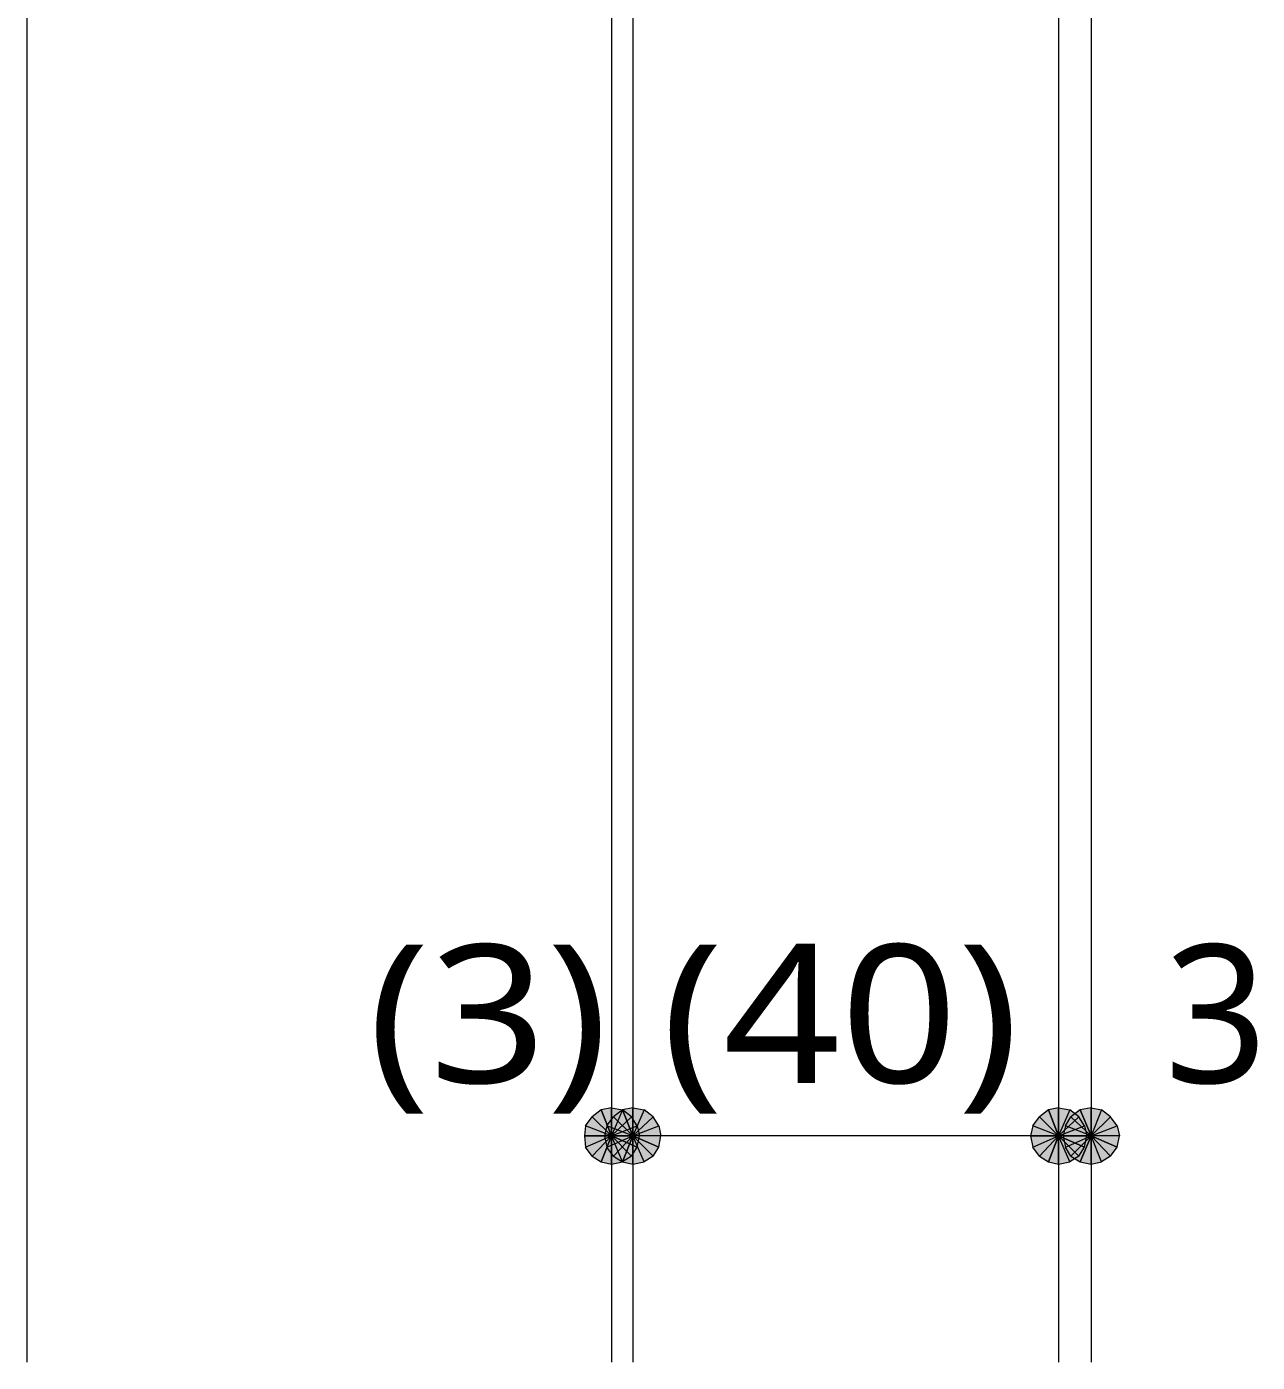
# Model space of a CAD drawing. Header units: millimetres. Extents: x 0 to 420, y 0 to 297.
# Drawn here: x 119.59 to 142.71, y 101.05 to 126.14 of the extents above; entities that cross this region are included whole.
import ezdxf
from ezdxf.enums import TextEntityAlignment as Align

# ---------------------------------------------------------------- set-up
doc = ezdxf.new("R2010")
doc.units = ezdxf.units.MM
doc.styles.add('kst32b', font='NotoSansJP-Variable.ttf')

msp = doc.modelspace()

# ---------------------------------------------------------------- hatches: boundary and pattern name
h = msp.add_hatch(color=7)
h.paths.add_polyline_path([(130.387, 105.791), (130.217, 105.664), (130.577, 105.304), (130.387, 105.791)])
h.paths.add_polyline_path([(130.217, 105.664), (130.577, 105.304), (130.09, 105.495), (130.217, 105.664)])
h.paths.add_polyline_path([(130.577, 105.304), (130.09, 105.495), (130.069, 105.304), (130.577, 105.304)])
h = msp.add_hatch(color=7)
h.paths.add_polyline_path([(130.958, 105.664), (130.789, 105.791), (130.577, 105.304), (130.958, 105.664)])
h.paths.add_polyline_path([(130.789, 105.791), (130.577, 105.304), (130.577, 105.833), (130.789, 105.791)])
h.paths.add_polyline_path([(130.577, 105.304), (130.577, 105.833), (130.387, 105.791), (130.577, 105.304)])
h = msp.add_hatch(color=7)
h.paths.add_polyline_path([(130.789, 105.791), (130.62, 105.664), (130.979, 105.304), (130.789, 105.791)])
h.paths.add_polyline_path([(130.62, 105.664), (130.979, 105.304), (130.493, 105.495), (130.62, 105.664)])
h.paths.add_polyline_path([(130.979, 105.304), (130.493, 105.495), (130.45, 105.304), (130.979, 105.304)])
h = msp.add_hatch(color=7)
h.paths.add_polyline_path([(131.064, 105.093), (131.106, 105.304), (130.577, 105.304), (131.064, 105.093)])
h.paths.add_polyline_path([(131.106, 105.304), (130.577, 105.304), (131.064, 105.495), (131.106, 105.304)])
h.paths.add_polyline_path([(130.577, 105.304), (131.064, 105.495), (130.958, 105.664), (130.577, 105.304)])
h = msp.add_hatch(color=7)
h.paths.add_polyline_path([(131.36, 105.664), (131.191, 105.791), (130.979, 105.304), (131.36, 105.664)])
h.paths.add_polyline_path([(131.191, 105.791), (130.979, 105.304), (130.979, 105.833), (131.191, 105.791)])
h.paths.add_polyline_path([(130.979, 105.304), (130.979, 105.833), (130.789, 105.791), (130.979, 105.304)])
h = msp.add_hatch(color=7)
h.paths.add_polyline_path([(131.466, 105.093), (131.509, 105.304), (130.979, 105.304), (131.466, 105.093)])
h.paths.add_polyline_path([(131.509, 105.304), (130.979, 105.304), (131.466, 105.495), (131.509, 105.304)])
h.paths.add_polyline_path([(130.979, 105.304), (131.466, 105.495), (131.36, 105.664), (130.979, 105.304)])
h = msp.add_hatch(color=7)
h.paths.add_polyline_path([(138.79, 105.791), (138.621, 105.664), (138.98, 105.304), (138.79, 105.791)])
h.paths.add_polyline_path([(138.621, 105.664), (138.98, 105.304), (138.494, 105.495), (138.621, 105.664)])
h.paths.add_polyline_path([(138.98, 105.304), (138.494, 105.495), (138.451, 105.304), (138.98, 105.304)])
h = msp.add_hatch(color=7)
h.paths.add_polyline_path([(139.361, 105.664), (139.192, 105.791), (138.98, 105.304), (139.361, 105.664)])
h.paths.add_polyline_path([(139.192, 105.791), (138.98, 105.304), (138.98, 105.833), (139.192, 105.791)])
h.paths.add_polyline_path([(138.98, 105.304), (138.98, 105.833), (138.79, 105.791), (138.98, 105.304)])
h = msp.add_hatch(color=7)
h.paths.add_polyline_path([(139.467, 105.093), (139.51, 105.304), (138.98, 105.304), (139.467, 105.093)])
h.paths.add_polyline_path([(139.51, 105.304), (138.98, 105.304), (139.467, 105.495), (139.51, 105.304)])
h.paths.add_polyline_path([(138.98, 105.304), (139.467, 105.495), (139.361, 105.664), (138.98, 105.304)])
h = msp.add_hatch(color=7)
h.paths.add_polyline_path([(139.383, 105.791), (139.213, 105.664), (139.594, 105.304), (139.383, 105.791)])
h.paths.add_polyline_path([(139.213, 105.664), (139.594, 105.304), (139.107, 105.495), (139.213, 105.664)])
h.paths.add_polyline_path([(139.594, 105.304), (139.107, 105.495), (139.065, 105.304), (139.594, 105.304)])
h = msp.add_hatch(color=7)
h.paths.add_polyline_path([(139.954, 105.664), (139.785, 105.791), (139.594, 105.304), (139.954, 105.664)])
h.paths.add_polyline_path([(139.785, 105.791), (139.594, 105.304), (139.594, 105.833), (139.785, 105.791)])
h.paths.add_polyline_path([(139.594, 105.304), (139.594, 105.833), (139.383, 105.791), (139.594, 105.304)])
h = msp.add_hatch(color=7)
h.paths.add_polyline_path([(140.081, 105.093), (140.123, 105.304), (139.594, 105.304), (140.081, 105.093)])
h.paths.add_polyline_path([(140.123, 105.304), (139.594, 105.304), (140.081, 105.495), (140.123, 105.304)])
h.paths.add_polyline_path([(139.594, 105.304), (140.081, 105.495), (139.954, 105.664), (139.594, 105.304)])
h = msp.add_hatch(color=7)
h.paths.add_polyline_path([(130.069, 105.304), (130.09, 105.093), (130.577, 105.304), (130.069, 105.304)])
h.paths.add_polyline_path([(130.09, 105.093), (130.577, 105.304), (130.217, 104.923), (130.09, 105.093)])
h.paths.add_polyline_path([(130.577, 105.304), (130.217, 104.923), (130.387, 104.817), (130.577, 105.304)])
for points in [[(130.387, 104.817), (130.577, 104.775), (130.577, 105.304), (130.387, 104.817)], [(130.789, 104.817), (130.979, 104.775), (130.979, 105.304), (130.789, 104.817)], [(138.79, 104.817), (138.98, 104.775), (138.98, 105.304), (138.79, 104.817)], [(139.383, 104.817), (139.594, 104.775), (139.594, 105.304), (139.383, 104.817)]]:
    msp.add_hatch(color=7).paths.add_polyline_path(points)
h = msp.add_hatch(color=7)
h.paths.add_polyline_path([(130.45, 105.304), (130.493, 105.093), (130.979, 105.304), (130.45, 105.304)])
h.paths.add_polyline_path([(130.493, 105.093), (130.979, 105.304), (130.62, 104.923), (130.493, 105.093)])
h.paths.add_polyline_path([(130.979, 105.304), (130.62, 104.923), (130.789, 104.817), (130.979, 105.304)])
h = msp.add_hatch(color=7)
h.paths.add_polyline_path([(130.577, 104.775), (130.789, 104.817), (130.577, 105.304), (130.577, 104.775)])
h.paths.add_polyline_path([(130.789, 104.817), (130.577, 105.304), (130.958, 104.923), (130.789, 104.817)])
h.paths.add_polyline_path([(130.577, 105.304), (130.958, 104.923), (131.064, 105.093), (130.577, 105.304)])
h = msp.add_hatch(color=7)
h.paths.add_polyline_path([(130.979, 104.775), (131.191, 104.817), (130.979, 105.304), (130.979, 104.775)])
h.paths.add_polyline_path([(131.191, 104.817), (130.979, 105.304), (131.36, 104.923), (131.191, 104.817)])
h.paths.add_polyline_path([(130.979, 105.304), (131.36, 104.923), (131.466, 105.093), (130.979, 105.304)])
h = msp.add_hatch(color=7)
h.paths.add_polyline_path([(138.451, 105.304), (138.494, 105.093), (138.98, 105.304), (138.451, 105.304)])
h.paths.add_polyline_path([(138.494, 105.093), (138.98, 105.304), (138.621, 104.923), (138.494, 105.093)])
h.paths.add_polyline_path([(138.98, 105.304), (138.621, 104.923), (138.79, 104.817), (138.98, 105.304)])
h = msp.add_hatch(color=7)
h.paths.add_polyline_path([(138.98, 104.775), (139.192, 104.817), (138.98, 105.304), (138.98, 104.775)])
h.paths.add_polyline_path([(139.192, 104.817), (138.98, 105.304), (139.361, 104.923), (139.192, 104.817)])
h.paths.add_polyline_path([(138.98, 105.304), (139.361, 104.923), (139.467, 105.093), (138.98, 105.304)])
h = msp.add_hatch(color=7)
h.paths.add_polyline_path([(139.065, 105.304), (139.107, 105.093), (139.594, 105.304), (139.065, 105.304)])
h.paths.add_polyline_path([(139.107, 105.093), (139.594, 105.304), (139.213, 104.923), (139.107, 105.093)])
h.paths.add_polyline_path([(139.594, 105.304), (139.213, 104.923), (139.383, 104.817), (139.594, 105.304)])
h = msp.add_hatch(color=7)
h.paths.add_polyline_path([(139.594, 104.775), (139.785, 104.817), (139.594, 105.304), (139.594, 104.775)])
h.paths.add_polyline_path([(139.785, 104.817), (139.594, 105.304), (139.954, 104.923), (139.785, 104.817)])
h.paths.add_polyline_path([(139.594, 105.304), (139.954, 104.923), (140.081, 105.093), (139.594, 105.304)])

# ---------------------------------------------------------------- linework, layer by layer
at = {"lineweight": 13}
for points in [[(139.594, 131.762), (139.594, 101.05)], [(130.979, 130.344), (130.979, 101.05)], [(138.98, 130.344), (138.98, 101.05)], [(119.592, 128.757), (119.592, 101.05)], [(130.577, 128.757), (130.577, 101.05)], [(139.594, 105.304), (138.98, 105.304), (130.979, 105.304), (130.577, 105.304)]]:
    msp.add_lwpolyline(points, dxfattribs=at)
at = {"lineweight": 0}
for points in [[(130.217, 105.664), (130.577, 105.304), (130.09, 105.495)], [(130.387, 105.791), (130.217, 105.664), (130.577, 105.304)], [(130.577, 105.304), (130.577, 105.833), (130.387, 105.791)], [(130.62, 105.664), (130.979, 105.304), (130.493, 105.495)], [(130.789, 105.791), (130.577, 105.304), (130.577, 105.833)], [(130.958, 105.664), (130.789, 105.791), (130.577, 105.304)], [(130.577, 105.304), (131.064, 105.495), (130.958, 105.664)], [(130.789, 105.791), (130.62, 105.664), (130.979, 105.304)], [(130.979, 105.304), (130.979, 105.833), (130.789, 105.791)], [(131.191, 105.791), (130.979, 105.304), (130.979, 105.833)], [(131.36, 105.664), (131.191, 105.791), (130.979, 105.304)], [(130.979, 105.304), (131.466, 105.495), (131.36, 105.664)], [(138.621, 105.664), (138.98, 105.304), (138.494, 105.495)], [(138.79, 105.791), (138.621, 105.664), (138.98, 105.304)], [(138.98, 105.304), (138.98, 105.833), (138.79, 105.791)], [(139.192, 105.791), (138.98, 105.304), (138.98, 105.833)], [(139.361, 105.664), (139.192, 105.791), (138.98, 105.304)], [(138.98, 105.304), (139.467, 105.495), (139.361, 105.664)], [(139.213, 105.664), (139.594, 105.304), (139.107, 105.495)], [(139.383, 105.791), (139.213, 105.664), (139.594, 105.304)], [(139.594, 105.304), (139.594, 105.833), (139.383, 105.791)], [(139.785, 105.791), (139.594, 105.304), (139.594, 105.833)], [(139.954, 105.664), (139.785, 105.791), (139.594, 105.304)], [(139.594, 105.304), (140.081, 105.495), (139.954, 105.664)], [(130.577, 105.304), (130.09, 105.495), (130.069, 105.304)], [(130.979, 105.304), (130.493, 105.495), (130.45, 105.304)], [(131.106, 105.304), (130.577, 105.304), (131.064, 105.495)], [(131.509, 105.304), (130.979, 105.304), (131.466, 105.495)], [(138.98, 105.304), (138.494, 105.495), (138.451, 105.304)], [(139.51, 105.304), (138.98, 105.304), (139.467, 105.495)], [(139.594, 105.304), (139.107, 105.495), (139.065, 105.304)], [(140.123, 105.304), (139.594, 105.304), (140.081, 105.495)], [(130.069, 105.304), (130.09, 105.093), (130.577, 105.304)], [(130.09, 105.093), (130.577, 105.304), (130.217, 104.923)], [(130.577, 105.304), (130.217, 104.923), (130.387, 104.817)], [(130.387, 104.817), (130.577, 104.775), (130.577, 105.304)], [(130.45, 105.304), (130.493, 105.093), (130.979, 105.304)], [(130.493, 105.093), (130.979, 105.304), (130.62, 104.923)], [(130.577, 104.775), (130.789, 104.817), (130.577, 105.304)], [(130.789, 104.817), (130.577, 105.304), (130.958, 104.923)], [(130.577, 105.304), (130.958, 104.923), (131.064, 105.093)], [(131.064, 105.093), (131.106, 105.304), (130.577, 105.304)], [(130.979, 105.304), (130.62, 104.923), (130.789, 104.817)], [(130.789, 104.817), (130.979, 104.775), (130.979, 105.304)], [(130.979, 104.775), (131.191, 104.817), (130.979, 105.304)], [(131.191, 104.817), (130.979, 105.304), (131.36, 104.923)], [(130.979, 105.304), (131.36, 104.923), (131.466, 105.093)], [(131.466, 105.093), (131.509, 105.304), (130.979, 105.304)], [(138.451, 105.304), (138.494, 105.093), (138.98, 105.304)], [(138.494, 105.093), (138.98, 105.304), (138.621, 104.923)], [(138.98, 105.304), (138.621, 104.923), (138.79, 104.817)], [(138.79, 104.817), (138.98, 104.775), (138.98, 105.304)], [(138.98, 104.775), (139.192, 104.817), (138.98, 105.304)], [(139.192, 104.817), (138.98, 105.304), (139.361, 104.923)], [(138.98, 105.304), (139.361, 104.923), (139.467, 105.093)], [(139.467, 105.093), (139.51, 105.304), (138.98, 105.304)], [(139.065, 105.304), (139.107, 105.093), (139.594, 105.304)], [(139.107, 105.093), (139.594, 105.304), (139.213, 104.923)], [(139.594, 105.304), (139.213, 104.923), (139.383, 104.817)], [(139.383, 104.817), (139.594, 104.775), (139.594, 105.304)], [(139.594, 104.775), (139.785, 104.817), (139.594, 105.304)], [(139.785, 104.817), (139.594, 105.304), (139.954, 104.923)], [(139.594, 105.304), (139.954, 104.923), (140.081, 105.093)], [(140.081, 105.093), (140.123, 105.304), (139.594, 105.304)]]:
    msp.add_lwpolyline(points, close=True, dxfattribs=at)

# ---------------------------------------------------------------- texts
at = {"style": 'kst32b'}
msp.add_text('(3) (40)', height=2.5989, dxfattribs=at).set_placement((126.005, 106.299), (138.239, 106.299), align=Align.FIT)
msp.add_text('3', height=2.599, dxfattribs=at).set_placement((140.97, 106.299))

doc.saveas('drawing.dxf')
